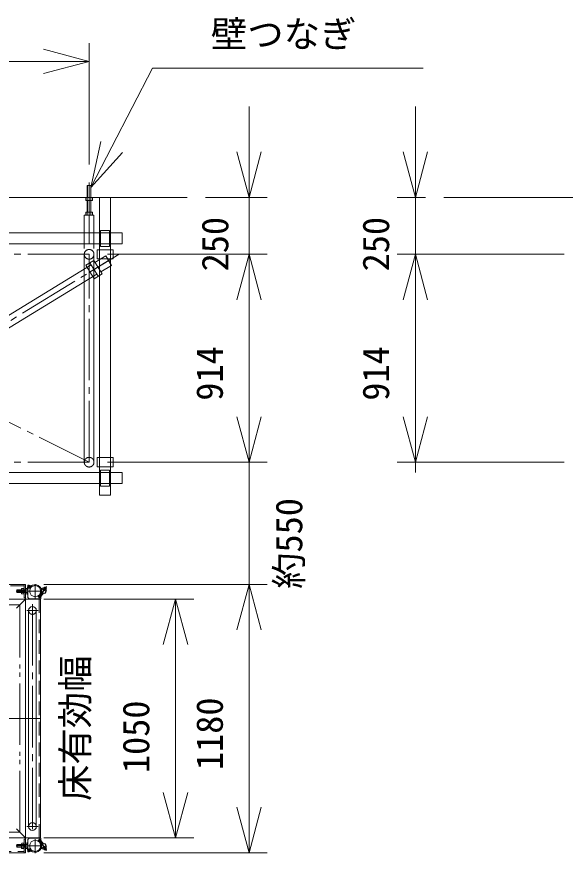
# Model space of a CAD drawing. Units: millimetres, scale not verified. Extents: x -7678 to 7678, y -9969 to 9969.
# Drawn here: x -3001 to -591, y 1638 to 5316 of the extents above; entities that cross this region are included whole.
import ezdxf
from ezdxf.enums import TextEntityAlignment as Align

# ---------------------------------------------------------------- set-up
doc = ezdxf.new("R2010")
doc.units = ezdxf.units.MM
doc.header["$LTSCALE"] = 30
for name, pattern in [('CHAIN2', [12, 9, -1, 1, -1]), ('DASHED2', [3, 2, -1]), ('DOUBLE_CHAIN2', [12.8, 9, -1, 0.6, -0.6, 0.6, -1])]:
    doc.linetypes.add(name, pattern=pattern)
for name, color, linetype, lineweight in [('0-1_12 常用一点鎖線', 3, 'CHAIN2', 18), ('0-2_11 常用破線', 3, 'DASHED2', 18), ('0-3_40 強調実線', 1, 'Continuous', 18), ('0-4_10 常用実線', 3, 'Continuous', 18), ('0-5_32 補完一点鎖線', 6, 'CHAIN2', 18), ('0-6_30 補完実線', 6, 'Continuous', 18), ('0-8_13 常用二点鎖線', 3, 'DOUBLE_CHAIN2', 18), ('0-B_22 準用一点鎖線', 4, 'CHAIN2', 18), ('0-D_05 寸法', 7, 'Continuous', 18), ('0-E_33 補完細線', 6, 'Continuous', 18)]:
    doc.layers.add(name, color=color, linetype=linetype, lineweight=lineweight)
doc.styles.add('ＭＳ ゴシック', font='')
doc.styles.get('ＭＳ ゴシック').set_extended_font_data('MS Gothic')

msp = doc.modelspace()

# ---------------------------------------------------------------- linework, layer by layer
at = {"layer": '0-1_12 常用一点鎖線'}
for p, q in [((-2955.59, 2808.12), (-2936.01, 2808.12)), ((-2945.73, 2800.94), (-2945.73, 2815.12)), ((-2919.73, 2758.87), (-2919.73, 2821.37)), ((-2904.25, 2759.93), (-2870.08, 2810.34)), ((-3003.93, 2790.12), (-2886.64, 2790.12)), ((-2907.56, 2769.75), (-2894.53, 2760.92)), ((-2931.73, 2733.17), (-2931.73, 1729.32)), ((-2907.33, 2705.12), (-2956.92, 2705.12)), ((-2896.73, 2230.12), (-4026.73, 2230.12)), ((-2906.13, 1755.12), (-2956.89, 1755.12)), ((-2919.73, 1700.13), (-2919.73, 1637.63)), ((-2907.56, 1690.49), (-2894.53, 1699.31)), ((-2904.25, 1700.31), (-2870.08, 1649.9)), ((-3003.93, 1670.12), (-2886.64, 1670.12)), ((-2945.73, 1659.3), (-2945.73, 1645.11)), ((-2955.59, 1652.12), (-2936.01, 1652.12))]:
    msp.add_line(p, q, dxfattribs=at)
at = {"layer": '0-2_11 常用破線'}
for p, q in [((-2967.73, 2814.12), (-4026.73, 2814.12)), ((-2979.23, 2796.47), (-2961.73, 2796.47)), ((-2979.23, 2796.47), (-2961.73, 2796.47)), ((-2961.73, 2783.77), (-2979.23, 2783.77)), ((-2961.73, 2783.77), (-2979.23, 2783.77)), ((-2978.89, 2795.12), (-2966.73, 2795.12)), ((-2978.89, 2795.12), (-2966.73, 2795.12)), ((-2978.89, 2785.12), (-2966.73, 2785.12)), ((-2978.89, 2785.12), (-2966.73, 2785.12)), ((-2965.54, 2783.77), (-2966.73, 2785.12)), ((-2965.54, 2783.77), (-2966.73, 2785.12)), ((-2902.73, 2755.12), (-2902.73, 1705.12)), ((-2967.73, 1700.12), (-2967.73, 1640.12)), ((-2979.23, 1676.47), (-2961.73, 1676.47)), ((-2979.23, 1676.47), (-2961.73, 1676.47)), ((-2961.73, 1663.77), (-2979.23, 1663.77)), ((-2961.73, 1663.77), (-2979.23, 1663.77)), ((-2978.89, 1675.12), (-2966.73, 1675.12)), ((-2978.89, 1675.12), (-2966.73, 1675.12)), ((-2978.89, 1665.12), (-2966.73, 1665.12)), ((-2978.89, 1665.12), (-2966.73, 1665.12)), ((-2965.54, 1663.77), (-2966.73, 1665.12)), ((-2965.54, 1663.77), (-2966.73, 1665.12)), ((-6055.73, 1646.12), (-2967.73, 1646.12))]:
    msp.add_line(p, q, dxfattribs=at)
for points in [[(-2965.54, 2796.47), (-2966.73, 2795.12), (-2966.73, 2785.12)], [(-2965.54, 2796.47), (-2966.73, 2795.12), (-2966.73, 2785.12)], [(-2965.54, 1676.47), (-2966.73, 1675.12), (-2966.73, 1665.12)], [(-2965.54, 1676.47), (-2966.73, 1675.12), (-2966.73, 1665.12)]]:
    msp.add_lwpolyline(points, dxfattribs=at)
for centre, start, end in [((-2931.73, 2705.12), 180, 0), ((-2931.73, 1755.12), 0, 180)]:
    msp.add_arc(centre, 17, start, end, dxfattribs=at)
at = {"layer": '0-3_40 強調実線'}
for p, q in [((-2252.24, 4521.22), (-6585.73, 4521.22)), ((3750.81, 4521.22), (-1125.19, 4521.22))]:
    msp.add_line(p, q, dxfattribs=at)
at = {"layer": '0-4_10 常用実線'}
for p, q in [((-2979.23, 2796.47), (-2998.23, 2796.47)), ((-2998.23, 2796.47), (-2998.23, 2783.77)), ((-2979.23, 2796.47), (-2998.23, 2796.47)), ((-2998.23, 2796.47), (-2998.23, 2783.77)), ((-2970.23, 2795.84), (-2977.9, 2795.84)), ((-2970.23, 2795.84), (-2977.9, 2795.84)), ((-2970.23, 2802.77), (-2967.73, 2802.77)), ((-2970.23, 2802.77), (-2970.23, 2777.46)), ((-2970.23, 2802.77), (-2967.73, 2802.77)), ((-2970.23, 2802.77), (-2970.23, 2777.46)), ((-2967.73, 2820.12), (-2967.73, 2760.12)), ((-2961.73, 2795.84), (-2954.05, 2795.84)), ((-2955.75, 2802.12), (-2952.73, 2804.7)), ((-2884.31, 2796.34), (-2880.95, 2801.31)), ((-2880.03, 2801.9), (-2875.72, 2808.26)), ((-2877.81, 2791.94), (-2874.44, 2796.9)), ((-2874.24, 2797.97), (-2869.92, 2804.34)), ((-2999.58, 2795.12), (-2979.25, 2795.12)), ((-2999.58, 2795.12), (-2979.25, 2795.12)), ((-2999.58, 2785.12), (-2979.25, 2785.12)), ((-2999.58, 2785.12), (-2979.25, 2785.12)), ((-2979.23, 2783.77), (-2998.23, 2783.77)), ((-2979.23, 2783.77), (-2998.23, 2783.77)), ((-2970.23, 2784.4), (-2977.9, 2784.4)), ((-2970.23, 2784.4), (-2977.9, 2784.4)), ((-2970.23, 2789.38), (-2967.73, 2791.3)), ((-2970.23, 2789.38), (-2967.73, 2791.3)), ((-2970.23, 2777.46), (-2967.73, 2777.46)), ((-2970.23, 2777.46), (-2967.73, 2777.46)), ((-2961.73, 2760.12), (-2967.73, 2760.12)), ((-2961.73, 2784.4), (-2954.05, 2784.4)), ((-2956.58, 2778.12), (-2952.73, 2775.52)), ((-2952.73, 2766.12), (-2952.73, 2780.41)), ((-2902.15, 2771.49), (-2892.52, 2785.67)), ((-2894.28, 2766.16), (-2883.71, 2781.76)), ((-2961.73, 2755.12), (-4096.73, 2755.12)), ((-2961.73, 2755.12), (-3001.73, 2715.12)), ((-2961.73, 2755.12), (-2961.73, 1725.12)), ((-2961.73, 2755.12), (-2961.73, 1705.12)), ((-2948.73, 1755.12), (-2948.73, 2705.12)), ((-2914.73, 2705.12), (-2914.73, 1755.12)), ((-2961.73, 1705.12), (-3001.73, 1745.12)), ((-2961.73, 1700.28), (-2967.73, 1700.28)), ((-2967.73, 1700.12), (-2967.73, 1640.12)), ((-2961.73, 1640.12), (-2961.73, 1705.12)), ((-2896.73, 1705.12), (-2961.73, 1705.12)), ((-2952.73, 1694.12), (-2952.73, 1679.82)), ((-2894.28, 1694.07), (-2883.71, 1678.47)), ((-2999.58, 1675.12), (-2979.25, 1675.12)), ((-2999.58, 1675.12), (-2979.25, 1675.12)), ((-2999.58, 1665.12), (-2979.25, 1665.12)), ((-2999.58, 1665.12), (-2979.25, 1665.12)), ((-2979.23, 1676.47), (-2998.23, 1676.47)), ((-2998.23, 1676.47), (-2998.23, 1663.77)), ((-2979.23, 1676.47), (-2998.23, 1676.47)), ((-2998.23, 1676.47), (-2998.23, 1663.77)), ((-2979.23, 1663.77), (-2998.23, 1663.77)), ((-2979.23, 1663.77), (-2998.23, 1663.77)), ((-2970.23, 1675.84), (-2977.9, 1675.84)), ((-2970.23, 1675.84), (-2977.9, 1675.84)), ((-2970.23, 1664.4), (-2977.9, 1664.4)), ((-2970.23, 1664.4), (-2977.9, 1664.4)), ((-2970.23, 1682.77), (-2967.73, 1682.77)), ((-2970.23, 1682.77), (-2970.23, 1657.46)), ((-2970.23, 1682.77), (-2967.73, 1682.77)), ((-2970.23, 1682.77), (-2970.23, 1657.46)), ((-2970.23, 1669.38), (-2967.73, 1671.3)), ((-2970.23, 1669.38), (-2967.73, 1671.3)), ((-2970.23, 1657.46), (-2967.73, 1657.46)), ((-2970.23, 1657.46), (-2967.73, 1657.46)), ((-2961.73, 1675.84), (-2954.05, 1675.84)), ((-2961.73, 1664.4), (-2954.05, 1664.4)), ((-2956.58, 1682.12), (-2952.73, 1684.72)), ((-2955.75, 1658.12), (-2952.73, 1655.53)), ((-2902.15, 1688.74), (-2892.53, 1674.56)), ((-2884.31, 1663.89), (-2880.95, 1658.92)), ((-2880.03, 1658.34), (-2875.72, 1651.97)), ((-2877.81, 1668.3), (-2874.44, 1663.33)), ((-2874.24, 1662.26), (-2869.92, 1655.9)), ((-6055.73, 1640.12), (-2961.73, 1640.12))]:
    msp.add_line(p, q, dxfattribs=at)
for points in [[(-4026.73, 2755.12), (-4026.73, 2820.12), (-2961.73, 2820.12), (-2961.73, 2755.12)], [(-2998.23, 2796.47), (-2999.73, 2794.97), (-2999.73, 2785.27), (-2998.23, 2783.77)], [(-2998.23, 2796.47), (-2999.73, 2794.97), (-2999.73, 2785.27), (-2998.23, 2783.77)], [(-2970.23, 2802.12), (-2977.9, 2802.12), (-2979.23, 2799.82), (-2979.23, 2780.41)], [(-2970.23, 2802.12), (-2977.9, 2802.12), (-2979.23, 2799.82), (-2979.23, 2780.41)], [(-2961.73, 2802.12), (-2954.05, 2802.12), (-2952.73, 2799.82)], [(-2961.73, 2778.12), (-2954.05, 2778.12), (-2952.73, 2780.41), (-2952.73, 2799.82)], [(-2952.73, 2799.82), (-2952.73, 2816.12), (-2945.73, 2816.12)], [(-2894.69, 2803.38), (-2871.92, 2787.95), (-2877.87, 2779.17), (-2895.62, 2787.05)], [(-2888.51, 2799.19), (-2885.14, 2804.16), (-2883.37, 2804.16), (-2870.89, 2795.7)], [(-2881.07, 2802.6), (-2877.45, 2807.93), (-2875.37, 2808.33), (-2869.99, 2804.68), (-2869.59, 2802.6), (-2873.2, 2797.27)], [(-2873.61, 2789.09), (-2870.24, 2794.06), (-2870.89, 2795.7)], [(-2970.23, 2778.12), (-2977.9, 2778.12), (-2979.23, 2780.41)], [(-2970.23, 2778.12), (-2977.9, 2778.12), (-2979.23, 2780.41)], [(-2894.2, 2765.12), (-2894.2, 2756.12), (-2942.73, 2756.12)], [(-2961.73, 2755.12), (-2896.73, 2755.12), (-2896.73, 1705.12), (-2961.73, 1705.12)], [(-2961.73, 1705.12), (-4026.73, 1705.12), (-4996.73, 1705.12)], [(-2894.2, 1695.12), (-2894.2, 1704.12), (-2942.73, 1704.12)], [(-2998.23, 1676.47), (-2999.73, 1674.97), (-2999.73, 1665.27), (-2998.23, 1663.77)], [(-2998.23, 1676.47), (-2999.73, 1674.97), (-2999.73, 1665.27), (-2998.23, 1663.77)], [(-2970.23, 1682.12), (-2977.9, 1682.12), (-2979.23, 1679.82), (-2979.23, 1660.41)], [(-2970.23, 1682.12), (-2977.9, 1682.12), (-2979.23, 1679.82), (-2979.23, 1660.41)], [(-2970.23, 1658.12), (-2977.9, 1658.12), (-2979.23, 1660.41)], [(-2970.23, 1658.12), (-2977.9, 1658.12), (-2979.23, 1660.41)], [(-2961.73, 1682.12), (-2954.05, 1682.12), (-2952.73, 1679.82), (-2952.73, 1660.41)], [(-2961.73, 1658.12), (-2954.05, 1658.12), (-2952.73, 1660.41)], [(-2952.73, 1660.41), (-2952.73, 1644.12), (-2945.73, 1644.12)], [(-2894.69, 1656.85), (-2871.92, 1672.29), (-2877.87, 1681.06), (-2895.62, 1673.19)], [(-2888.51, 1661.05), (-2885.14, 1656.08), (-2883.37, 1656.07), (-2870.89, 1664.53)], [(-2881.07, 1657.64), (-2877.45, 1652.3), (-2875.37, 1651.9), (-2869.99, 1655.55), (-2869.59, 1657.63), (-2873.2, 1662.96)], [(-2873.61, 1671.14), (-2870.24, 1666.17), (-2870.89, 1664.53)]]:
    msp.add_lwpolyline(points, dxfattribs=at)
for centre, radius in [((-2945.73, 2808.12), 5), ((-2919.73, 2790.12), 24.3), ((-2900.73, 2765.12), 5), ((-2919.73, 1670.12), 24.3), ((-2900.73, 1695.12), 5), ((-2945.73, 1652.12), 5)]:
    msp.add_circle(centre, radius, dxfattribs=at)
for centre, radius, start, end in [((-2966.2, 2790.12), 13.03, 153.95157, 206.04843), ((-2966.2, 2790.12), 13.03, 153.95157, 206.04843), ((-2974.74, 2798.88), 4.39, 143.50367, 223.83759), ((-2974.74, 2798.88), 4.39, 143.50367, 223.83759), ((-2965.76, 2790.12), 13.03, 333.95157, 26.04843), ((-2957.22, 2798.88), 4.39, 316.16241, 36.49633), ((-2945.73, 2808.12), 8, 345.93792, 90), ((-2919.72, 2790.05), 28.36, 350.42408, 131.25368), ((-2884.57, 2800.43), 3.73, 13.68442, 92.76762), ((-2881.75, 2793.12), 8.23, 27.37516, 84.37472), ((-2873.92, 2793.21), 3.73, 18.98226, 98.06546), ((-2974.74, 2781.36), 4.39, 136.16241, 216.49633), ((-2974.74, 2781.36), 4.39, 136.16241, 216.49633), ((-2957.22, 2781.36), 4.39, 323.50367, 43.83759), ((-2942.73, 2766.12), 10, 180, 270), ((-2900.73, 2765.12), 6.53, 0, 126.80914), ((-2931.73, 2705.12), 17, 0, 180), ((-2931.73, 1755.12), 17, 180, 0), ((-2942.73, 1694.12), 10, 90, 180), ((-2900.73, 1695.12), 6.53, 233.19086, 0), ((-2966.2, 1670.12), 13.03, 153.95157, 206.04843), ((-2966.2, 1670.12), 13.03, 153.95157, 206.04843), ((-2974.74, 1678.88), 4.39, 143.50367, 223.83759), ((-2974.74, 1678.88), 4.39, 143.50367, 223.83759), ((-2974.74, 1661.36), 4.39, 136.16241, 216.49633), ((-2974.74, 1661.36), 4.39, 136.16241, 216.49633), ((-2965.76, 1670.12), 13.03, 333.95157, 26.04843), ((-2957.22, 1678.88), 4.39, 316.16241, 36.49633), ((-2957.22, 1661.36), 4.39, 323.50367, 43.83759), ((-2919.72, 1670.18), 28.36, 228.74632, 9.57592), ((-2884.57, 1659.81), 3.73, 267.23238, 346.31558), ((-2881.75, 1667.12), 8.23, 275.62528, 332.62484), ((-2873.92, 1667.03), 3.73, 261.93454, 341.01774), ((-2945.73, 1652.12), 8, 270, 14.06208)]:
    msp.add_arc(centre, radius, start, end, dxfattribs=at)
at = {"layer": '0-5_32 補完一点鎖線'}
for p, q in [((-2682.73, 4586.8), (-2682.73, 4312.22)), ((-4204.39, 3261.14), (-2551.35, 4271.58)), ((-2679.63, 4234.19), (-2643.12, 4174.46)), ((-2597.39, 4243.44), (-2678.44, 4193.89))]:
    msp.add_line(p, q, dxfattribs=at)
at = {"layer": '0-6_30 補完実線'}
for p, q in [((-2690.73, 4521.22), (-2690.73, 4443.97)), ((-2674.73, 4443.97), (-2674.73, 4521.22)), ((-2637.03, 4521.22), (-2637.03, 3212.22)), ((-2637.03, 4521.22), (-2588.43, 4521.22)), ((-2588.43, 4521.22), (-2588.43, 3212.22)), ((-2704.08, 4443.97), (-2661.38, 4443.97)), ((-2537.73, 4365.52), (-6485.73, 4365.52)), ((-2632.73, 4376.22), (-2632.73, 4306.22)), ((-2632.73, 4376.22), (-2592.73, 4376.22)), ((-2632.73, 4376.22), (-2632.73, 4306.22)), ((-2632.73, 4376.22), (-2592.73, 4376.22)), ((-2592.73, 4376.22), (-2592.73, 4306.22)), ((-2592.73, 4376.22), (-2592.73, 4306.22)), ((-2537.73, 4365.52), (-2537.73, 4316.92)), ((-2537.73, 4316.92), (-6485.73, 4316.92)), ((-2632.73, 4306.22), (-2592.73, 4306.22)), ((-2632.73, 4306.22), (-2592.73, 4306.22)), ((-2704.08, 4271.22), (-2704.08, 3357.22)), ((-2661.38, 4271.22), (-2661.38, 3357.22)), ((-2647.73, 4291.22), (-2577.73, 4291.22)), ((-2647.73, 4291.22), (-2647.73, 4251.22)), ((-2577.73, 4291.22), (-2577.73, 4251.22)), ((-2610.06, 4264.17), (-2656.99, 4235.49)), ((-2647.73, 4251.22), (-2577.73, 4251.22)), ((-2610.06, 4264.17), (-2584.71, 4222.7)), ((-4216.91, 3281.62), (-2673.9, 4224.8)), ((-2584.71, 4222.7), (-2631.64, 4194.02)), ((-4191.87, 3240.66), (-2648.86, 4183.84)), ((-2647.73, 3377.22), (-2577.73, 3377.22)), ((-2647.73, 3377.22), (-2647.73, 3337.22)), ((-2577.73, 3377.22), (-2577.73, 3337.22)), ((-2537.73, 3311.52), (-6485.73, 3311.52)), ((-2647.73, 3337.22), (-2577.73, 3337.22)), ((-2632.73, 3252.22), (-2632.73, 3322.22)), ((-2632.73, 3322.22), (-2592.73, 3322.22)), ((-2632.73, 3252.22), (-2632.73, 3322.22)), ((-2632.73, 3322.22), (-2592.73, 3322.22)), ((-2592.73, 3252.22), (-2592.73, 3322.22)), ((-2592.73, 3252.22), (-2592.73, 3322.22)), ((-2537.73, 3262.92), (-2537.73, 3311.52)), ((-2537.73, 3262.92), (-6485.73, 3262.92)), ((-2632.73, 3252.22), (-2592.73, 3252.22)), ((-2632.73, 3252.22), (-2592.73, 3252.22)), ((-2637.03, 3212.22), (-2588.43, 3212.22))]:
    msp.add_line(p, q, dxfattribs=at)
for points in [[(-2674.73, 4521.22), (-2674.73, 4573.36), (-2690.73, 4573.36), (-2690.73, 4521.22)], [(-2667.73, 4443.97), (-2667.73, 4456.11), (-2697.73, 4456.11), (-2697.73, 4443.97)], [(-2661.38, 4296.22), (-2661.38, 4443.97), (-2704.08, 4443.97), (-2704.08, 4296.22)]]:
    msp.add_lwpolyline(points, dxfattribs=at)
for points in [[(-2697.73, 4507.97), (-2667.73, 4507.97), (-2667.73, 4521.22), (-2697.73, 4521.22)], [(-2660.19, 4164.03), (-2696.7, 4223.75), (-2662.57, 4244.62), (-2626.06, 4184.89)]]:
    msp.add_lwpolyline(points, close=True, dxfattribs=at)
at = {"layer": '0-8_13 常用二点鎖線'}
for p, q in [((-2986.73, 2730.12), (-4001.73, 2730.12)), ((-2986.73, 1730.12), (-2986.73, 2730.12)), ((-2986.73, 1730.12), (-4001.73, 1730.12))]:
    msp.add_line(p, q, dxfattribs=at)
at = {"layer": '0-B_22 準用一点鎖線'}
for p, q in [((-2682.73, 4271.22), (-6340.73, 4271.22)), ((-4511.73, 4271.22), (-2682.73, 3357.22)), ((-2682.73, 3357.22), (-2682.73, 4271.22)), ((-2682.73, 3357.22), (-6340.73, 3357.22))]:
    msp.add_line(p, q, dxfattribs=at)
for centre in [(-2682.73, 4271.22), (-2682.73, 4271.22), (-2682.73, 3357.22), (-2682.73, 3357.22)]:
    msp.add_circle(centre, 21.35, dxfattribs=at)
at = {"layer": '0-D_05 寸法'}
for p, q in [((-2682.73, 4666.8), (-2682.73, 5199.58)), ((-4311.73, 5119.58), (-2882.73, 5119.58)), ((-2682.73, 5119.58), (-2882.73, 5119.58)), ((-1980.08, 4721.22), (-1980.08, 4921.22)), ((-1249.66, 4721.22), (-1249.66, 4921.22)), ((-2674.73, 4565.45), (-2583.1, 4743.22)), ((-1980.08, 4521.22), (-1980.08, 4721.22)), ((-1249.66, 4521.22), (-1249.66, 4721.22)), ((-2172.24, 4521.22), (-1900.08, 4521.22)), ((-1980.08, 4271.22), (-1980.08, 4521.22)), ((-1205.19, 4521.22), (-1329.66, 4521.22)), ((-1249.66, 4521.22), (-1249.66, 4271.22)), ((-2602.73, 4271.22), (-1900.08, 4271.22)), ((-2602.73, 4271.22), (-1900.08, 4271.22)), ((-1980.08, 4271.22), (-1980.08, 4071.22)), ((-1980.08, 4271.22), (-1980.08, 4071.22)), ((-596.19, 4271.22), (-1329.66, 4271.22)), ((-596.19, 4271.22), (-1329.66, 4271.22)), ((-1249.66, 4271.22), (-1249.66, 4071.22)), ((-1249.66, 4271.22), (-1249.66, 4071.22)), ((-1980.08, 4071.22), (-1980.08, 3871.22)), ((-1980.08, 3557.22), (-1980.08, 4071.22)), ((-1249.66, 4071.22), (-1249.66, 3557.22)), ((-1249.66, 4071.22), (-1249.66, 3311.22)), ((-1980.08, 3557.22), (-1980.08, 3757.22)), ((-1980.08, 3357.22), (-1980.08, 3557.22)), ((-1980.08, 3357.22), (-1980.08, 3557.22)), ((-1249.66, 3357.22), (-1249.66, 3557.22)), ((-2602.73, 3357.22), (-1900.08, 3357.22)), ((-2602.73, 3357.22), (-1900.08, 3357.22)), ((-1980.08, 3357.22), (-1980.08, 2820.12)), ((-596.19, 3357.22), (-1329.66, 3357.22)), ((-2881.73, 2820.12), (-1900.08, 2820.12)), ((-2881.73, 2820.12), (-1900.08, 2820.12)), ((-1980.08, 2820.12), (-1980.08, 2620.12)), ((-1980.08, 2820.12), (-1980.08, 2620.12)), ((-2881.73, 2755.12), (-2223.34, 2755.12)), ((-2303.34, 2755.12), (-2303.34, 2555.12)), ((-1980.08, 2620.12), (-1980.08, 1840.12)), ((-1980.08, 2620.12), (-1980.08, 2420.12)), ((-2303.34, 2555.12), (-2303.34, 1905.12)), ((-2303.34, 1705.12), (-2303.34, 1905.12)), ((-1980.08, 1640.12), (-1980.08, 1840.12)), ((-2881.73, 1705.12), (-2223.34, 1705.12)), ((-2881.73, 1640.12), (-1900.08, 1640.12))]:
    msp.add_line(p, q, dxfattribs=at)
for points in [[(-2882.73, 5173.17), (-2682.73, 5119.58), (-2882.73, 5065.99)], [(-2583.1, 4743.22), (-2404.29, 5090.12), (-1214.81, 5090.12)], [(-2535.46, 4718.67), (-2674.73, 4565.45), (-2630.73, 4767.77)], [(-1926.49, 4721.22), (-1980.08, 4521.22), (-2033.67, 4721.22)], [(-1196.07, 4721.22), (-1249.66, 4521.22), (-1303.25, 4721.22)], [(-2033.67, 4071.22), (-1980.08, 4271.22), (-1926.49, 4071.22)], [(-2033.67, 4071.22), (-1980.08, 4271.22), (-1926.49, 4071.22)], [(-1303.25, 4071.22), (-1249.66, 4271.22), (-1196.07, 4071.22)], [(-1303.25, 4071.22), (-1249.66, 4271.22), (-1196.07, 4071.22)], [(-1926.49, 3557.22), (-1980.08, 3357.22), (-2033.67, 3557.22)], [(-1926.49, 3557.22), (-1980.08, 3357.22), (-2033.67, 3557.22)], [(-1196.07, 3557.22), (-1249.66, 3357.22), (-1303.25, 3557.22)], [(-2033.67, 2620.12), (-1980.08, 2820.12), (-1926.49, 2620.12)], [(-2033.67, 2620.12), (-1980.08, 2820.12), (-1926.49, 2620.12)], [(-2356.93, 2555.12), (-2303.34, 2755.12), (-2249.75, 2555.12)], [(-2249.75, 1905.12), (-2303.34, 1705.12), (-2356.93, 1905.12)], [(-1926.49, 1840.12), (-1980.08, 1640.12), (-2033.67, 1840.12)]]:
    msp.add_lwpolyline(points, dxfattribs=at)
at = {"layer": '0-E_33 補完細線'}
for p, q in [((-2689.48, 4573.36), (-2689.48, 4521.22)), ((-2675.98, 4521.22), (-2675.98, 4573.36)), ((-2689.48, 4507.97), (-2689.48, 4456.11)), ((-2675.98, 4456.11), (-2675.98, 4507.97))]:
    msp.add_line(p, q, dxfattribs=at)

# ---------------------------------------------------------------- texts
at = {"layer": '0-D_05 寸法', "style": 'ＭＳ ゴシック'}
msp.add_text('壁つなぎ', height=117.3, dxfattribs=at).set_placement((-2148.29, 5146.12), align=Align.BOTTOM_LEFT)
for s, p in [('250', (-2036.08, 4196.22)), ('250', (-1329.66, 4196.22)), ('914', (-2060.08, 3627.55)), ('914', (-1329.66, 3627.55)), ('約550', (-1711.19, 2800.1)), ('床有効幅', (-2650, 1867.45)), ('1050', (-2383.34, 1990.12)), ('1180', (-2060.08, 2003.45))]:
    msp.add_text(s, height=117.3, rotation=90, dxfattribs=at).set_placement(p, align=Align.BOTTOM_LEFT)

doc.saveas('drawing.dxf')
